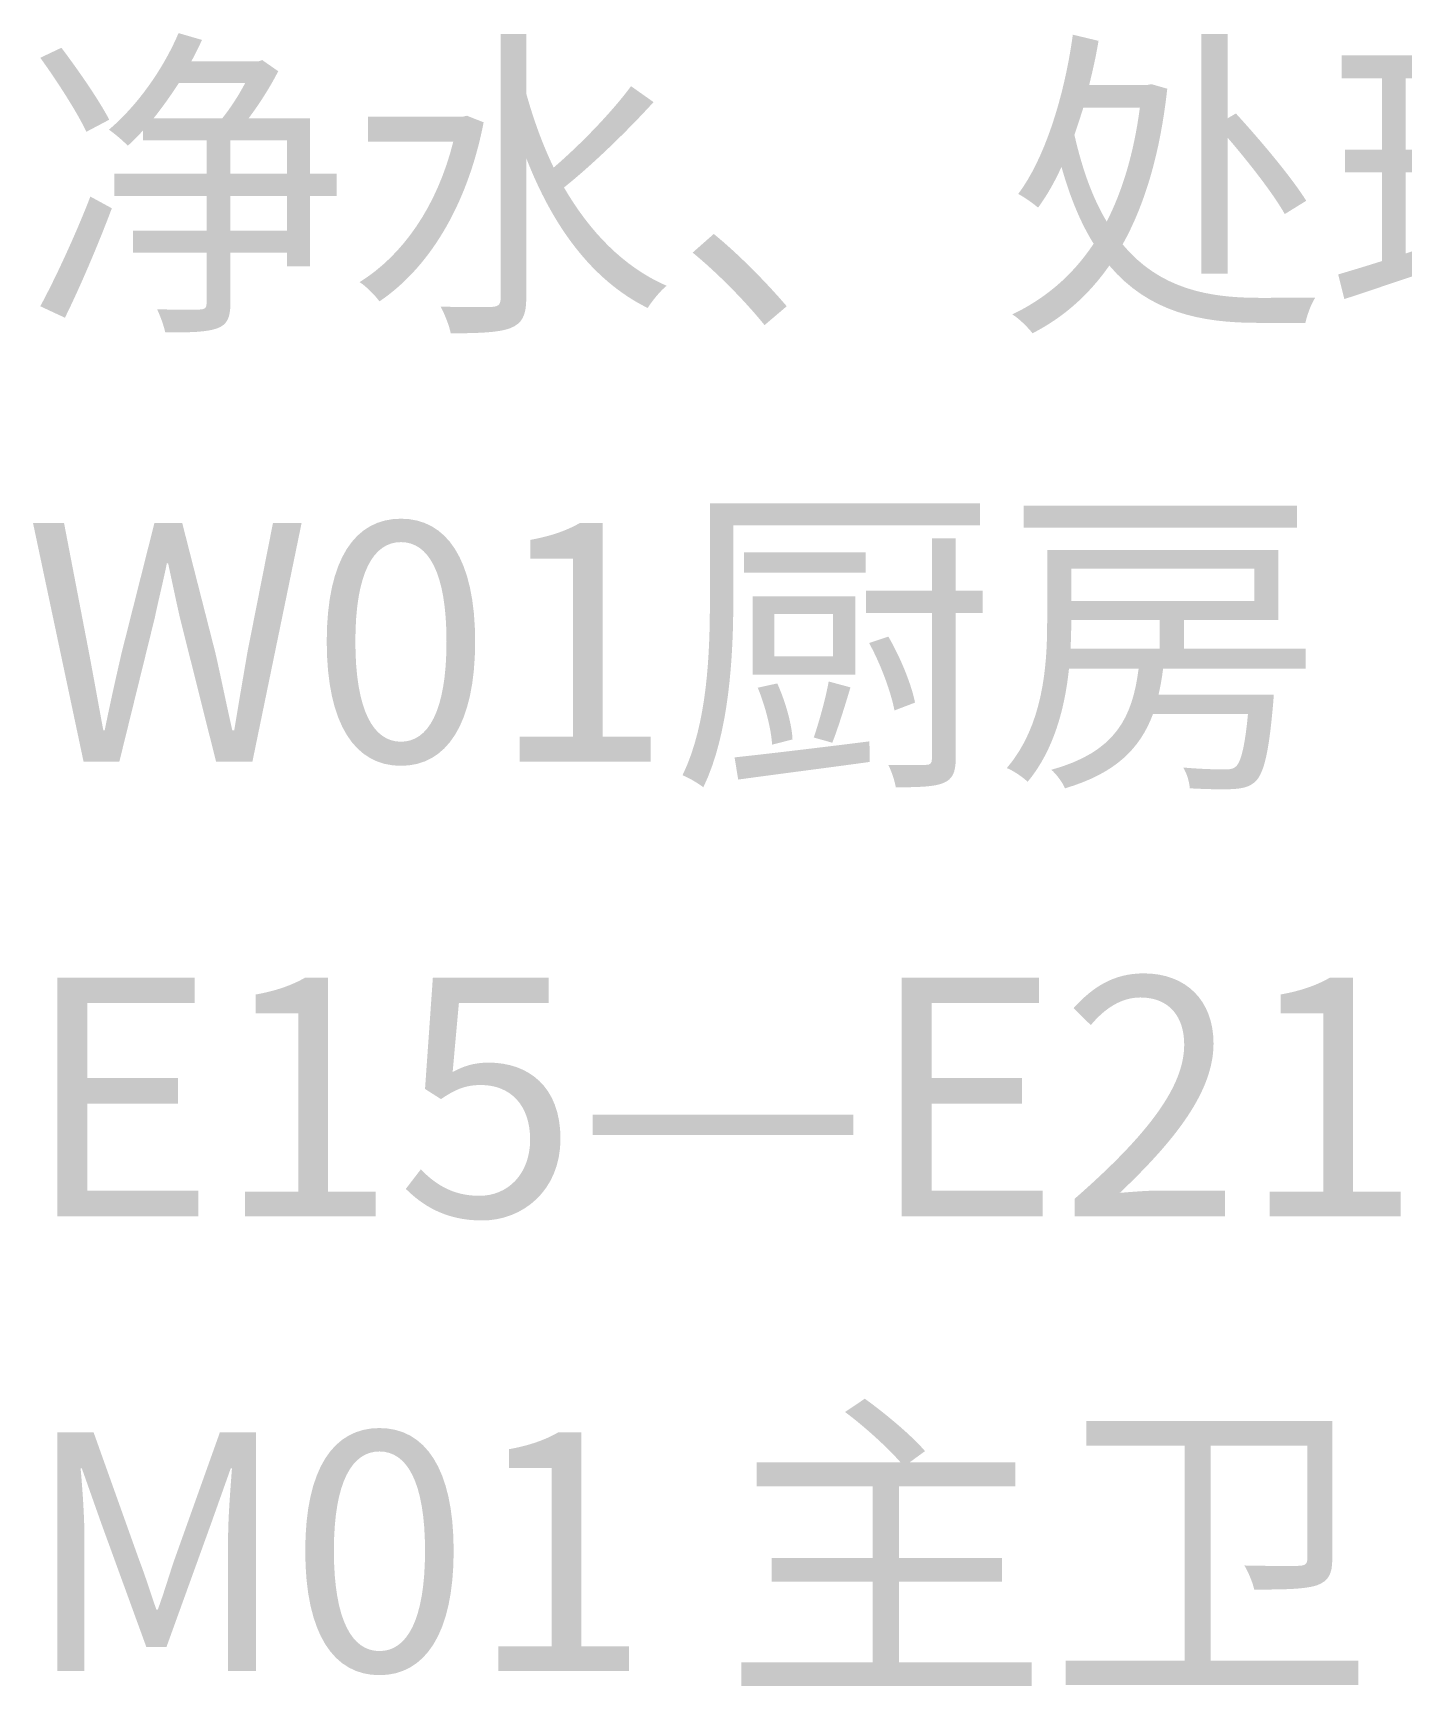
# Model space of a CAD drawing. Header units: millimetres. Extents: x -4600 to 229000, y -4300 to 19460.
# Drawn here: x 98207 to 99414, y 7782 to 9236 of the extents above; entities that cross this region are included whole.
import ezdxf

# ---------------------------------------------------------------- set-up
doc = ezdxf.new("R2010")
doc.units = ezdxf.units.MM
doc.header["$LTSCALE"] = 100
doc.layers.add('A-NOTE', color=7, linetype='Continuous', lineweight=18)

# ---------------------------------------------------------------- blocks, each defined once
blk = doc.blocks.new('A03_SHEET')
at = {"layer": 'A-NOTE'}
h = blk.add_hatch(color=256, dxfattribs=at)
edge = h.paths.add_edge_path()
edge.add_spline(control_points=[(18335.5, 9235.9), (18321.8, 9203.6), (18298.6, 9171.5), (18274.2, 9150.9)], knot_values=[0, 0, 0, 0, 1, 1, 1, 1], degree=3, periodic=0)
edge.add_spline(control_points=[(18274.2, 9150.9), (18279.1, 9147.7), (18287.4, 9140.5), (18290.8, 9136.8)], knot_values=[0, 0, 0, 0, 1, 1, 1, 1], degree=3, periodic=0)
edge.add_spline(control_points=[(18290.8, 9136.8), (18295.4, 9140.8), (18299.7, 9145.4), (18304.3, 9150.3)], knot_values=[0, 0, 0, 0, 1, 1, 1, 1], degree=3, periodic=0)
edge.add_line((18304.3, 9150.3), (18304.3, 9141.7))
edge.add_line((18304.3, 9141.7), (18360.2, 9141.7))
edge.add_line((18360.2, 9141.7), (18360.2, 9112.2))
edge.add_line((18360.2, 9112.2), (18279.1, 9112.2))
edge.add_line((18279.1, 9112.2), (18279.1, 9092.7))
edge.add_line((18279.1, 9092.7), (18360.2, 9092.7))
edge.add_line((18360.2, 9092.7), (18360.2, 9062))
edge.add_line((18360.2, 9062), (18295.4, 9062))
edge.add_line((18295.4, 9062), (18295.4, 9042.6))
edge.add_line((18295.4, 9042.6), (18360.2, 9042.6))
edge.add_line((18360.2, 9042.6), (18360.2, 8998.2))
edge.add_spline(control_points=[(18360.2, 8998.2), (18360.2, 8993.9), (18358.7, 8993), (18354.1, 8992.7), (18349.3, 8992.4), (18333.5, 8992.4), (18316.6, 8993)], knot_values=[0, 0, 0, 0, 1, 1, 1, 2, 2, 2, 2], degree=3, periodic=0)
edge.add_spline(control_points=[(18316.6, 8993), (18319.5, 8987), (18322.6, 8978.1), (18323.8, 8972.7)], knot_values=[0, 0, 0, 0, 1, 1, 1, 1], degree=3, periodic=0)
edge.add_spline(control_points=[(18323.8, 8972.7), (18346.1, 8972.4), (18360.4, 8972.9), (18369.3, 8976.1), (18378.2, 8979.2), (18381.1, 8985.5), (18381.1, 8997.9)], knot_values=[0, 0, 0, 0, 1, 1, 1, 2, 2, 2, 2], degree=3, periodic=0)
edge.add_line((18381.1, 8997.9), (18381.1, 9042.6))
edge.add_line((18381.1, 9042.6), (18430.9, 9042.6))
edge.add_line((18430.9, 9042.6), (18430.9, 9030.8))
edge.add_line((18430.9, 9030.8), (18451.3, 9030.8))
edge.add_line((18451.3, 9030.8), (18451.3, 9092.7))
edge.add_line((18451.3, 9092.7), (18474.5, 9092.7))
edge.add_line((18474.5, 9092.7), (18474.5, 9112.2))
edge.add_line((18474.5, 9112.2), (18451.3, 9112.2))
edge.add_line((18451.3, 9112.2), (18451.3, 9160.9))
edge.add_line((18451.3, 9160.9), (18397.1, 9160.9))
edge.add_spline(control_points=[(18397.1, 9160.9), (18406.8, 9173.8), (18416.6, 9189.2), (18423.2, 9202.4)], knot_values=[0, 0, 0, 0, 1, 1, 1, 1], degree=3, periodic=0)
edge.add_line((18423.2, 9202.4), (18409.1, 9212.2))
edge.add_line((18409.1, 9212.2), (18405.7, 9211))
edge.add_line((18405.7, 9211), (18346.7, 9211))
edge.add_spline(control_points=[(18346.7, 9211), (18350.1, 9217.3), (18353.3, 9223.6), (18356.1, 9229.9)], knot_values=[0, 0, 0, 0, 1, 1, 1, 1], degree=3, periodic=0)
edge.add_line((18356.1, 9229.9), (18335.5, 9235.9))
edge = h.paths.add_edge_path(flags=0)
edge.add_line((18335.8, 9192.1), (18394.2, 9192.1))
edge.add_spline(control_points=[(18394.2, 9192.1), (18388.5, 9181.2), (18381.1, 9169.8), (18373.9, 9160.9)], knot_values=[0, 0, 0, 0, 1, 1, 1, 1], degree=3, periodic=0)
edge.add_line((18373.9, 9160.9), (18313.5, 9160.9))
edge.add_spline(control_points=[(18313.5, 9160.9), (18321.2, 9170.6), (18328.6, 9180.9), (18335.8, 9192.1)], knot_values=[0, 0, 0, 0, 1, 1, 1, 1], degree=3, periodic=0)
h.paths.add_polyline_path([(18430.9, 9062), (18381.1, 9062), (18381.1, 9092.7), (18430.9, 9092.7), (18430.9, 9062)], flags=0)
h.paths.add_polyline_path([(18430.9, 9112.2), (18381.1, 9112.2), (18381.1, 9141.7), (18430.9, 9141.7), (18430.9, 9112.2)], flags=0)
h = blk.add_hatch(color=256, dxfattribs=at)
edge = h.paths.add_edge_path()
edge.add_spline(control_points=[(18733.7, 9189.2), (18716.8, 9166.3), (18689, 9137.7), (18665.6, 9117.6)], knot_values=[0, 0, 0, 0, 1, 1, 1, 1], degree=3, periodic=0)
edge.add_spline(control_points=[(18665.6, 9117.6), (18655.8, 9138), (18647.8, 9160), (18641.5, 9182.7)], knot_values=[0, 0, 0, 0, 1, 1, 1, 1], degree=3, periodic=0)
edge.add_line((18641.5, 9182.7), (18641.5, 9235.1))
edge.add_line((18641.5, 9235.1), (18618.9, 9235.1))
edge.add_line((18618.9, 9235.1), (18618.9, 9002.4))
edge.add_spline(control_points=[(18618.9, 9002.4), (18618.9, 8997), (18616.8, 8995.3), (18611.1, 8995), (18605.4, 8994.7), (18587.1, 8994.7), (18566.1, 8995.3)], knot_values=[0, 0, 0, 0, 1, 1, 1, 2, 2, 2, 2], degree=3, periodic=0)
edge.add_spline(control_points=[(18566.1, 8995.3), (18569.6, 8989), (18573.9, 8978.1), (18575, 8971.8)], knot_values=[0, 0, 0, 0, 1, 1, 1, 1], degree=3, periodic=0)
edge.add_spline(control_points=[(18575, 8971.8), (18601.7, 8971.8), (18618, 8972.7), (18627.7, 8976.4)], knot_values=[0, 0, 0, 0, 1, 1, 1, 1], degree=3, periodic=0)
edge.add_spline(control_points=[(18627.7, 8976.4), (18637.5, 8980.4), (18641.5, 8987.3), (18641.5, 9002.4)], knot_values=[0, 0, 0, 0, 1, 1, 1, 1], degree=3, periodic=0)
edge.add_line((18641.5, 9002.4), (18641.5, 9125.9))
edge.add_spline(control_points=[(18641.5, 9125.9), (18664.4, 9066.9), (18698.8, 9018.5), (18748.3, 8994.1)], knot_values=[0, 0, 0, 0, 1, 1, 1, 1], degree=3, periodic=0)
edge.add_spline(control_points=[(18748.3, 8994.1), (18752.4, 9000.4), (18759.5, 9009.3), (18765, 9013.6)], knot_values=[0, 0, 0, 0, 1, 1, 1, 1], degree=3, periodic=0)
edge.add_spline(control_points=[(18765, 9013.6), (18726.9, 9030.2), (18697.1, 9061.5), (18674.7, 9100.1)], knot_values=[0, 0, 0, 0, 1, 1, 1, 1], degree=3, periodic=0)
edge.add_spline(control_points=[(18674.7, 9100.1), (18699.6, 9119.9), (18730.6, 9150), (18753.5, 9175.2)], knot_values=[0, 0, 0, 0, 1, 1, 1, 1], degree=3, periodic=0)
edge.add_line((18753.5, 9175.2), (18733.7, 9189.2))
h = blk.add_hatch(color=256, dxfattribs=at)
edge = h.paths.add_edge_path()
edge.add_spline(control_points=[(19122.5, 9234.5), (19114.8, 9178.4), (19097, 9124.2), (19074.4, 9094.4)], knot_values=[0, 0, 0, 0, 1, 1, 1, 1], degree=3, periodic=0)
edge.add_spline(control_points=[(19074.4, 9094.4), (19080.1, 9091.5), (19087.8, 9085.8), (19091.9, 9082.4)], knot_values=[0, 0, 0, 0, 1, 1, 1, 1], degree=3, periodic=0)
edge.add_spline(control_points=[(19091.9, 9082.4), (19099.3, 9092.4), (19106.2, 9104.4), (19112.5, 9118.2)], knot_values=[0, 0, 0, 0, 1, 1, 1, 1], degree=3, periodic=0)
edge.add_spline(control_points=[(19112.5, 9118.2), (19120.2, 9090.7), (19129.7, 9068.3), (19140.8, 9050.6)], knot_values=[0, 0, 0, 0, 1, 1, 1, 1], degree=3, periodic=0)
edge.add_spline(control_points=[(19140.8, 9050.6), (19121.9, 9022.2), (19097.9, 9002.2), (19069.2, 8988.4)], knot_values=[0, 0, 0, 0, 1, 1, 1, 1], degree=3, periodic=0)
edge.add_spline(control_points=[(19069.2, 8988.4), (19074.7, 8985.3), (19083.3, 8976.7), (19087, 8971.8)], knot_values=[0, 0, 0, 0, 1, 1, 1, 1], degree=3, periodic=0)
edge.add_spline(control_points=[(19087, 8971.8), (19113.3, 8985.3), (19136, 9004.7), (19154.6, 9031.4)], knot_values=[0, 0, 0, 0, 1, 1, 1, 1], degree=3, periodic=0)
edge.add_spline(control_points=[(19154.6, 9031.4), (19189.5, 8990.1), (19235.7, 8981), (19285, 8981)], knot_values=[0, 0, 0, 0, 1, 1, 1, 1], degree=3, periodic=0)
edge.add_line((19285, 8981), (19327.1, 8981))
edge.add_spline(control_points=[(19327.1, 8981), (19328.5, 8987.3), (19332.2, 8997.9), (19335.9, 9003.3)], knot_values=[0, 0, 0, 0, 1, 1, 1, 1], degree=3, periodic=0)
edge.add_spline(control_points=[(19335.9, 9003.3), (19324.8, 9003), (19295, 9003), (19286.1, 9003), (19242, 9003), (19198.7, 9011), (19166.3, 9050)], knot_values=[0, 0, 0, 0, 1, 1, 1, 2, 2, 2, 2], degree=3, periodic=0)
edge.add_spline(control_points=[(19166.3, 9050), (19185.8, 9085), (19199.3, 9129.7), (19205.6, 9187)], knot_values=[0, 0, 0, 0, 1, 1, 1, 1], degree=3, periodic=0)
edge.add_line((19205.6, 9187), (19191.6, 9191))
edge.add_line((19191.6, 9191), (19187.3, 9190.1))
edge.add_line((19187.3, 9190.1), (19136.8, 9190.1))
edge.add_spline(control_points=[(19136.8, 9190.1), (19140, 9202.7), (19142.9, 9215.9), (19145.1, 9229.1)], knot_values=[0, 0, 0, 0, 1, 1, 1, 1], degree=3, periodic=0)
edge.add_line((19145.1, 9229.1), (19122.5, 9234.5))
edge = h.paths.add_edge_path(flags=0)
edge.add_line((19235.7, 9235.1), (19235.7, 9024.2))
edge.add_line((19235.7, 9024.2), (19258.6, 9024.2))
edge.add_line((19258.6, 9024.2), (19258.6, 9144))
edge.add_spline(control_points=[(19258.6, 9144), (19278.1, 9121.3), (19299, 9094.4), (19309, 9076.7)], knot_values=[0, 0, 0, 0, 1, 1, 1, 1], degree=3, periodic=0)
edge.add_line((19309, 9076.7), (19327.9, 9088.4))
edge.add_spline(control_points=[(19327.9, 9088.4), (19315, 9109), (19287.8, 9141.4), (19266, 9165.2)], knot_values=[0, 0, 0, 0, 1, 1, 1, 1], degree=3, periodic=0)
edge.add_line((19266, 9165.2), (19258.6, 9160.9))
edge.add_line((19258.6, 9160.9), (19258.6, 9235.1))
edge.add_line((19258.6, 9235.1), (19235.7, 9235.1))
edge = h.paths.add_edge_path(flags=0)
edge.add_spline(control_points=[(19181.5, 9170.3), (19176.1, 9129.9), (19166.1, 9097), (19152.3, 9070.1)], knot_values=[0, 0, 0, 0, 1, 1, 1, 1], degree=3, periodic=0)
edge.add_spline(control_points=[(19152.3, 9070.1), (19140.6, 9089.5), (19131.1, 9114.5), (19123.9, 9146.3)], knot_values=[0, 0, 0, 0, 1, 1, 1, 1], degree=3, periodic=0)
edge.add_spline(control_points=[(19123.9, 9146.3), (19126.5, 9154), (19129.1, 9162), (19131.7, 9170.3)], knot_values=[0, 0, 0, 0, 1, 1, 1, 1], degree=3, periodic=0)
edge.add_line((19131.7, 9170.3), (19181.5, 9170.3))
h = blk.add_hatch(color=256, dxfattribs=at)
edge = h.paths.add_edge_path()
edge.add_spline(control_points=[(18213.8, 9214.2), (18228.6, 9193.8), (18246.4, 9166), (18254.4, 9149.1)], knot_values=[0, 0, 0, 0, 1, 1, 1, 1], degree=3, periodic=0)
edge.add_line((18254.4, 9149.1), (18274.5, 9159.7))
edge.add_spline(control_points=[(18274.5, 9159.7), (18265.9, 9176.4), (18247.3, 9203.3), (18232.4, 9223)], knot_values=[0, 0, 0, 0, 1, 1, 1, 1], degree=3, periodic=0)
edge.add_line((18232.4, 9223), (18213.8, 9214.2))
h = blk.add_hatch(color=256, dxfattribs=at)
edge = h.paths.add_edge_path()
edge.add_line((19356, 9023.6), (19361.4, 9001.9))
edge.add_spline(control_points=[(19361.4, 9001.9), (19386.7, 9010.2), (19419.6, 9021.4), (19450.5, 9031.7)], knot_values=[0, 0, 0, 0, 1, 1, 1, 1], degree=3, periodic=0)
edge.add_line((19450.5, 9031.7), (19446.8, 9052.6))
edge.add_line((19446.8, 9052.6), (19415.3, 9042))
edge.add_line((19415.3, 9042), (19415.3, 9113.3))
edge.add_line((19415.3, 9113.3), (19444.2, 9113.3))
edge.add_line((19444.2, 9113.3), (19444.2, 9133.4))
edge.add_line((19444.2, 9133.4), (19415.3, 9133.4))
edge.add_line((19415.3, 9133.4), (19415.3, 9196.1))
edge.add_line((19415.3, 9196.1), (19448.5, 9196.1))
edge.add_line((19448.5, 9196.1), (19448.5, 9216.2))
edge.add_line((19448.5, 9216.2), (19359.2, 9216.2))
edge.add_line((19359.2, 9216.2), (19359.2, 9196.1))
edge.add_line((19359.2, 9196.1), (19394.7, 9196.1))
edge.add_line((19394.7, 9196.1), (19394.7, 9133.4))
edge.add_line((19394.7, 9133.4), (19362, 9133.4))
edge.add_line((19362, 9133.4), (19362, 9113.3))
edge.add_line((19362, 9113.3), (19394.7, 9113.3))
edge.add_line((19394.7, 9113.3), (19394.7, 9035.4))
edge.add_spline(control_points=[(19394.7, 9035.4), (19380.1, 9030.8), (19366.9, 9026.8), (19356, 9023.6)], knot_values=[0, 0, 0, 0, 1, 1, 1, 1], degree=3, periodic=0)
h = blk.add_hatch(color=256, dxfattribs=at)
edge = h.paths.add_edge_path()
edge.add_line((18502.3, 9162.3), (18502.3, 9140.5))
edge.add_line((18502.3, 9140.5), (18577.3, 9140.5))
edge.add_spline(control_points=[(18577.3, 9140.5), (18563, 9083.2), (18532.6, 9040.3), (18494.8, 9016.8)], knot_values=[0, 0, 0, 0, 1, 1, 1, 1], degree=3, periodic=0)
edge.add_spline(control_points=[(18494.8, 9016.8), (18500.2, 9013.6), (18508.6, 9005), (18512.3, 8999.9)], knot_values=[0, 0, 0, 0, 1, 1, 1, 1], degree=3, periodic=0)
edge.add_spline(control_points=[(18512.3, 8999.9), (18554.4, 9028.2), (18589.3, 9082.1), (18604, 9157.4)], knot_values=[0, 0, 0, 0, 1, 1, 1, 1], degree=3, periodic=0)
edge.add_line((18604, 9157.4), (18589.3, 9163.2))
edge.add_line((18589.3, 9163.2), (18585.3, 9162.3))
edge.add_line((18585.3, 9162.3), (18502.3, 9162.3))
h = blk.add_hatch(color=256, dxfattribs=at)
edge = h.paths.add_edge_path()
edge.add_line((18213.8, 8995.6), (18235.5, 8985.5))
edge.add_spline(control_points=[(18235.5, 8985.5), (18249, 9012.8), (18264.7, 9049.7), (18276.8, 9081.8)], knot_values=[0, 0, 0, 0, 1, 1, 1, 1], degree=3, periodic=0)
edge.add_line((18276.8, 9081.8), (18257.9, 9092.1))
edge.add_spline(control_points=[(18257.9, 9092.1), (18244.7, 9058), (18226.6, 9019.1), (18213.8, 8995.6)], knot_values=[0, 0, 0, 0, 1, 1, 1, 1], degree=3, periodic=0)
h = blk.add_hatch(color=256, dxfattribs=at)
edge = h.paths.add_edge_path()
edge.add_line((18851.2, 8979), (18870.7, 8995.6))
edge.add_spline(control_points=[(18870.7, 8995.6), (18852.9, 9016.5), (18827.1, 9042.6), (18806.5, 9059.2)], knot_values=[0, 0, 0, 0, 1, 1, 1, 1], degree=3, periodic=0)
edge.add_line((18806.5, 9059.2), (18787.9, 9042.8))
edge.add_spline(control_points=[(18787.9, 9042.8), (18808.2, 9026.2), (18832.9, 9001.6), (18851.2, 8979)], knot_values=[0, 0, 0, 0, 1, 1, 1, 1], degree=3, periodic=0)
h = blk.add_hatch(color=256, dxfattribs=at)
edge = h.paths.add_edge_path()
edge.add_line((18803.1, 8822.2), (18803.1, 8737.1))
edge.add_spline(control_points=[(18803.1, 8737.1), (18803.1, 8691.8), (18801.1, 8628.2), (18779, 8583)], knot_values=[0, 0, 0, 0, 1, 1, 1, 1], degree=3, periodic=0)
edge.add_spline(control_points=[(18779, 8583), (18784.2, 8581), (18793.6, 8575.5), (18797.3, 8572.4)], knot_values=[0, 0, 0, 0, 1, 1, 1, 1], degree=3, periodic=0)
edge.add_spline(control_points=[(18797.3, 8572.4), (18820.3, 8619.6), (18823.7, 8689.5), (18823.7, 8737.1)], knot_values=[0, 0, 0, 0, 1, 1, 1, 1], degree=3, periodic=0)
edge.add_line((18823.7, 8737.1), (18823.7, 8803))
edge.add_line((18823.7, 8803), (19040.9, 8803))
edge.add_line((19040.9, 8803), (19040.9, 8822.2))
edge.add_line((19040.9, 8822.2), (18803.1, 8822.2))
edge = h.paths.add_edge_path(flags=0)
edge.add_line((18998.5, 8791.5), (18998.5, 8745.4))
edge.add_line((18998.5, 8745.4), (18940.6, 8745.4))
edge.add_line((18940.6, 8745.4), (18940.6, 8725.6))
edge.add_line((18940.6, 8725.6), (18998.5, 8725.6))
edge.add_line((18998.5, 8725.6), (18998.5, 8597.6))
edge.add_spline(control_points=[(18998.5, 8597.6), (18998.5, 8593.6), (18997.3, 8592.1), (18993, 8592.1)], knot_values=[0, 0, 0, 0, 1, 1, 1, 1], degree=3, periodic=0)
edge.add_spline(control_points=[(18993, 8592.1), (18988.7, 8591.8), (18975, 8591.8), (18960.1, 8592.1)], knot_values=[0, 0, 0, 0, 1, 1, 1, 1], degree=3, periodic=0)
edge.add_spline(control_points=[(18960.1, 8592.1), (18962.9, 8586.7), (18965.8, 8577.8), (18966.7, 8572.4)], knot_values=[0, 0, 0, 0, 1, 1, 1, 1], degree=3, periodic=0)
edge.add_spline(control_points=[(18966.7, 8572.4), (18987.3, 8572.4), (19000.5, 8572.9), (19008.5, 8576.1)], knot_values=[0, 0, 0, 0, 1, 1, 1, 1], degree=3, periodic=0)
edge.add_spline(control_points=[(19008.5, 8576.1), (19016.5, 8579.5), (19019.4, 8585.3), (19019.4, 8597.6)], knot_values=[0, 0, 0, 0, 1, 1, 1, 1], degree=3, periodic=0)
edge.add_line((19019.4, 8597.6), (19019.4, 8725.6))
edge.add_line((19019.4, 8725.6), (19043.2, 8725.6))
edge.add_line((19043.2, 8725.6), (19043.2, 8745.4))
edge.add_line((19043.2, 8745.4), (19019.4, 8745.4))
edge.add_line((19019.4, 8745.4), (19019.4, 8791.5))
edge.add_line((19019.4, 8791.5), (18998.5, 8791.5))
edge = h.paths.add_edge_path(flags=0)
edge.add_spline(control_points=[(18943.2, 8699.3), (18953.5, 8680.7), (18962.6, 8655.7), (18965.5, 8640)], knot_values=[0, 0, 0, 0, 1, 1, 1, 1], degree=3, periodic=0)
edge.add_line((18965.5, 8640), (18983.6, 8646.9))
edge.add_spline(control_points=[(18983.6, 8646.9), (18980.7, 8662.3), (18970.7, 8687), (18960.1, 8705)], knot_values=[0, 0, 0, 0, 1, 1, 1, 1], degree=3, periodic=0)
edge.add_line((18960.1, 8705), (18943.2, 8699.3))
h.paths.add_polyline_path([(18840.6, 8740.5), (18840.6, 8671.5), (18931.1, 8671.5), (18931.1, 8740.5), (18840.6, 8740.5)], flags=0)
h.paths.add_polyline_path([(18859.8, 8724.8), (18911.4, 8724.8), (18911.4, 8687.5), (18859.8, 8687.5), (18859.8, 8724.8)], flags=0)
edge = h.paths.add_edge_path(flags=0)
edge.add_line((18824.8, 8598.7), (18828, 8579.2))
edge.add_spline(control_points=[(18828, 8579.2), (18858.9, 8583.5), (18902.2, 8589), (18943.7, 8594.7)], knot_values=[0, 0, 0, 0, 1, 1, 1, 1], degree=3, periodic=0)
edge.add_line((18943.7, 8594.7), (18943.5, 8612.8))
edge.add_spline(control_points=[(18943.5, 8612.8), (18899.6, 8607.3), (18854.4, 8601.9), (18824.8, 8598.7)], knot_values=[0, 0, 0, 0, 1, 1, 1, 1], degree=3, periodic=0)
h.paths.add_polyline_path([(18833.2, 8779.2), (18833.2, 8761.2), (18940.3, 8761.2), (18940.3, 8779.2), (18833.2, 8779.2)], flags=0)
edge = h.paths.add_edge_path(flags=0)
edge.add_spline(control_points=[(18907.6, 8665.5), (18905.1, 8650.9), (18899, 8629.4), (18894.5, 8616.2)], knot_values=[0, 0, 0, 0, 1, 1, 1, 1], degree=3, periodic=0)
edge.add_line((18894.5, 8616.2), (18910.8, 8611.6))
edge.add_spline(control_points=[(18910.8, 8611.6), (18915.7, 8623.9), (18921.7, 8643.4), (18926.8, 8660.3)], knot_values=[0, 0, 0, 0, 1, 1, 1, 1], degree=3, periodic=0)
edge.add_line((18926.8, 8660.3), (18907.6, 8665.5))
edge = h.paths.add_edge_path(flags=0)
edge.add_spline(control_points=[(18845.2, 8660), (18851.8, 8644), (18857.2, 8623.1), (18857.8, 8609.9)], knot_values=[0, 0, 0, 0, 1, 1, 1, 1], degree=3, periodic=0)
edge.add_line((18857.8, 8609.9), (18875.8, 8614.5))
edge.add_spline(control_points=[(18875.8, 8614.5), (18875.3, 8627.7), (18869.5, 8648), (18862.4, 8663.8)], knot_values=[0, 0, 0, 0, 1, 1, 1, 1], degree=3, periodic=0)
edge.add_line((18862.4, 8663.8), (18845.2, 8660))
for points in [[(19079.2, 8820.2), (19079.2, 8800.7), (19319.9, 8800.7), (19319.9, 8820.2), (19079.2, 8820.2)], [(18228.9, 8195), (18353, 8195), (18353, 8217.6), (18255.3, 8217.6), (18255.3, 8294.1), (18334.9, 8294.1), (18334.9, 8316.8), (18255.3, 8316.8), (18255.3, 8382.7), (18349.8, 8382.7), (18349.8, 8405), (18228.9, 8405), (18228.9, 8195)], [(18971.8, 8195), (19095.9, 8195), (19095.9, 8217.6), (18998.2, 8217.6), (18998.2, 8294.1), (19077.8, 8294.1), (19077.8, 8316.8), (18998.2, 8316.8), (18998.2, 8382.7), (19092.7, 8382.7), (19092.7, 8405), (18971.8, 8405), (18971.8, 8195)], [(18699.9, 8266.6), (18929.4, 8266.6), (18929.4, 8284.4), (18699.9, 8284.4), (18699.9, 8266.6)]]:
    blk.add_hatch(color=256, dxfattribs=at).paths.add_polyline_path(points)
h = blk.add_hatch(color=256, dxfattribs=at)
edge = h.paths.add_edge_path()
edge.add_line((18251.9, 8595), (18283.4, 8595))
edge.add_line((18283.4, 8595), (18314.6, 8721.6))
edge.add_spline(control_points=[(18314.6, 8721.6), (18318, 8738.2), (18322, 8753.4), (18325.2, 8769.5)], knot_values=[0, 0, 0, 0, 1, 1, 1, 1], degree=3, periodic=0)
edge.add_line((18325.2, 8769.5), (18326.3, 8769.5))
edge.add_spline(control_points=[(18326.3, 8769.5), (18329.8, 8753.4), (18332.9, 8738.2), (18336.7, 8721.6)], knot_values=[0, 0, 0, 0, 1, 1, 1, 1], degree=3, periodic=0)
edge.add_line((18336.7, 8721.6), (18368.5, 8595))
edge.add_line((18368.5, 8595), (18400.5, 8595))
edge.add_line((18400.5, 8595), (18443.8, 8805))
edge.add_line((18443.8, 8805), (18418.6, 8805))
edge.add_line((18418.6, 8805), (18396, 8690.7))
edge.add_spline(control_points=[(18396, 8690.7), (18392.2, 8668.1), (18388.2, 8645.4), (18384.5, 8622.5)], knot_values=[0, 0, 0, 0, 1, 1, 1, 1], degree=3, periodic=0)
edge.add_line((18384.5, 8622.5), (18382.8, 8622.5))
edge.add_spline(control_points=[(18382.8, 8622.5), (18377.6, 8645.4), (18373, 8668.3), (18367.9, 8690.7)], knot_values=[0, 0, 0, 0, 1, 1, 1, 1], degree=3, periodic=0)
edge.add_line((18367.9, 8690.7), (18338.7, 8805))
edge.add_line((18338.7, 8805), (18314.3, 8805))
edge.add_line((18314.3, 8805), (18285.4, 8690.7))
edge.add_spline(control_points=[(18285.4, 8690.7), (18280.2, 8668.1), (18275.1, 8645.4), (18270.5, 8622.5)], knot_values=[0, 0, 0, 0, 1, 1, 1, 1], degree=3, periodic=0)
edge.add_line((18270.5, 8622.5), (18269.3, 8622.5))
edge.add_spline(control_points=[(18269.3, 8622.5), (18265, 8645.4), (18261, 8668.1), (18256.7, 8690.7)], knot_values=[0, 0, 0, 0, 1, 1, 1, 1], degree=3, periodic=0)
edge.add_line((18256.7, 8690.7), (18234.7, 8805))
edge.add_line((18234.7, 8805), (18207.4, 8805))
edge.add_line((18207.4, 8805), (18251.9, 8595))
h = blk.add_hatch(color=256, dxfattribs=at)
edge = h.paths.add_edge_path()
edge.add_spline(control_points=[(18531.2, 8591.3), (18571, 8591.3), (18596.5, 8627.4), (18596.5, 8700.7), (18596.5, 8773.5), (18571, 8808.7), (18531.2, 8808.7), (18491.1, 8808.7), (18465.9, 8773.5), (18465.9, 8700.7), (18465.9, 8627.4), (18491.1, 8591.3), (18531.2, 8591.3)], knot_values=[0, 0, 0, 0, 1, 1, 1, 2, 2, 2, 3, 3, 3, 4, 4, 4, 4], degree=3, periodic=0)
edge = h.paths.add_edge_path(flags=0)
edge.add_spline(control_points=[(18531.2, 8612.5), (18507.4, 8612.5), (18491.1, 8639.1), (18491.1, 8700.7), (18491.1, 8762), (18507.4, 8788.1), (18531.2, 8788.1), (18555, 8788.1), (18571.3, 8762), (18571.3, 8700.7), (18571.3, 8639.1), (18555, 8612.5), (18531.2, 8612.5)], knot_values=[0, 0, 0, 0, 1, 1, 1, 2, 2, 2, 3, 3, 3, 4, 4, 4, 4], degree=3, periodic=0)
h = blk.add_hatch(color=256, dxfattribs=at)
edge = h.paths.add_edge_path()
edge.add_line((18635.8, 8595), (18750.9, 8595))
edge.add_line((18750.9, 8595), (18750.9, 8616.8))
edge.add_line((18750.9, 8616.8), (18708.8, 8616.8))
edge.add_line((18708.8, 8616.8), (18708.8, 8805))
edge.add_line((18708.8, 8805), (18688.8, 8805))
edge.add_spline(control_points=[(18688.8, 8805), (18677.3, 8798.4), (18663.8, 8793.5), (18645.2, 8790.1)], knot_values=[0, 0, 0, 0, 1, 1, 1, 1], degree=3, periodic=0)
edge.add_line((18645.2, 8790.1), (18645.2, 8773.5))
edge.add_line((18645.2, 8773.5), (18682.7, 8773.5))
edge.add_line((18682.7, 8773.5), (18682.7, 8616.8))
edge.add_line((18682.7, 8616.8), (18635.8, 8616.8))
edge.add_line((18635.8, 8616.8), (18635.8, 8595))
h = blk.add_hatch(color=256, dxfattribs=at)
edge = h.paths.add_edge_path()
edge.add_line((19099.9, 8781.2), (19099.9, 8717.3))
edge.add_spline(control_points=[(19099.9, 8717.3), (19099.9, 8678.7), (19096.2, 8626.5), (19064.4, 8589.3)], knot_values=[0, 0, 0, 0, 1, 1, 1, 1], degree=3, periodic=0)
edge.add_spline(control_points=[(19064.4, 8589.3), (19069.8, 8587.3), (19079, 8581), (19082.7, 8577.2)], knot_values=[0, 0, 0, 0, 1, 1, 1, 1], degree=3, periodic=0)
edge.add_spline(control_points=[(19082.7, 8577.2), (19105.9, 8605), (19115.6, 8642.6), (19119.1, 8676.9)], knot_values=[0, 0, 0, 0, 1, 1, 1, 1], degree=3, periodic=0)
edge.add_line((19119.1, 8676.9), (19180.4, 8676.9))
edge.add_spline(control_points=[(19180.4, 8676.9), (19174.9, 8634.2), (19160.6, 8603.6), (19103.6, 8587.8)], knot_values=[0, 0, 0, 0, 1, 1, 1, 1], degree=3, periodic=0)
edge.add_spline(control_points=[(19103.6, 8587.8), (19107.9, 8584.1), (19113.6, 8576.4), (19115.6, 8571.5)], knot_values=[0, 0, 0, 0, 1, 1, 1, 1], degree=3, periodic=0)
edge.add_spline(control_points=[(19115.6, 8571.5), (19160.3, 8584.7), (19181.8, 8606.7), (19193, 8636.8)], knot_values=[0, 0, 0, 0, 1, 1, 1, 1], degree=3, periodic=0)
edge.add_line((19193, 8636.8), (19276.6, 8636.8))
edge.add_spline(control_points=[(19276.6, 8636.8), (19273.8, 8607.3), (19270.3, 8594.7), (19266, 8590.7)], knot_values=[0, 0, 0, 0, 1, 1, 1, 1], degree=3, periodic=0)
edge.add_spline(control_points=[(19266, 8590.7), (19263.5, 8588.4), (19260.6, 8588.1), (19255.4, 8588.1), (19250, 8588.1), (19235.1, 8588.4), (19219.6, 8589.8)], knot_values=[0, 0, 0, 0, 1, 1, 1, 2, 2, 2, 2], degree=3, periodic=0)
edge.add_spline(control_points=[(19219.6, 8589.8), (19222.8, 8584.7), (19225.1, 8577), (19225.4, 8571.5)], knot_values=[0, 0, 0, 0, 1, 1, 1, 1], degree=3, periodic=0)
edge.add_spline(control_points=[(19225.4, 8571.5), (19241.4, 8570.6), (19256.9, 8570.4), (19264.3, 8570.9), (19272.6, 8571.5), (19278.4, 8572.9), (19283.5, 8577.8)], knot_values=[0, 0, 0, 0, 1, 1, 1, 2, 2, 2, 2], degree=3, periodic=0)
edge.add_spline(control_points=[(19283.5, 8577.8), (19290.7, 8585.3), (19295, 8603), (19298.7, 8645.4)], knot_values=[0, 0, 0, 0, 1, 1, 1, 1], degree=3, periodic=0)
edge.add_spline(control_points=[(19298.7, 8645.4), (19299, 8648), (19299.3, 8654), (19299.3, 8654)], knot_values=[0, 0, 0, 0, 1, 1, 1, 1], degree=3, periodic=0)
edge.add_line((19299.3, 8654), (19197.9, 8654))
edge.add_spline(control_points=[(19197.9, 8654), (19199.6, 8661.2), (19201, 8668.9), (19201.9, 8676.9)], knot_values=[0, 0, 0, 0, 1, 1, 1, 1], degree=3, periodic=0)
edge.add_line((19201.9, 8676.9), (19327.4, 8676.9))
edge.add_line((19327.4, 8676.9), (19327.4, 8694.4))
edge.add_line((19327.4, 8694.4), (19220.2, 8694.4))
edge.add_line((19220.2, 8694.4), (19220.2, 8719.6))
edge.add_line((19220.2, 8719.6), (19303.3, 8719.6))
edge.add_line((19303.3, 8719.6), (19303.3, 8781.2))
edge.add_line((19303.3, 8781.2), (19099.9, 8781.2))
h.paths.add_polyline_path([(19121.1, 8764.6), (19282.1, 8764.6), (19282.1, 8736.2), (19121.1, 8736.2), (19121.1, 8764.6)], flags=0)
edge = h.paths.add_edge_path(flags=0)
edge.add_line((19121.1, 8719.6), (19199, 8719.6))
edge.add_line((19199, 8719.6), (19199, 8694.4))
edge.add_line((19199, 8694.4), (19120.5, 8694.4))
edge.add_spline(control_points=[(19120.5, 8694.4), (19120.8, 8702.4), (19121.1, 8709.9), (19121.1, 8717)], knot_values=[0, 0, 0, 0, 1, 1, 1, 1], degree=3, periodic=0)
edge.add_line((19121.1, 8717), (19121.1, 8719.6))
h = blk.add_hatch(color=256, dxfattribs=at)
edge = h.paths.add_edge_path()
edge.add_line((18394, 8195), (18509.1, 8195))
edge.add_line((18509.1, 8195), (18509.1, 8216.8))
edge.add_line((18509.1, 8216.8), (18467, 8216.8))
edge.add_line((18467, 8216.8), (18467, 8405))
edge.add_line((18467, 8405), (18447, 8405))
edge.add_spline(control_points=[(18447, 8405), (18435.5, 8398.4), (18422, 8393.5), (18403.4, 8390.1)], knot_values=[0, 0, 0, 0, 1, 1, 1, 1], degree=3, periodic=0)
edge.add_line((18403.4, 8390.1), (18403.4, 8373.5))
edge.add_line((18403.4, 8373.5), (18440.9, 8373.5))
edge.add_line((18440.9, 8373.5), (18440.9, 8216.8))
edge.add_line((18440.9, 8216.8), (18394, 8216.8))
edge.add_line((18394, 8216.8), (18394, 8195))
h = blk.add_hatch(color=256, dxfattribs=at)
edge = h.paths.add_edge_path()
edge.add_spline(control_points=[(18602.8, 8191.3), (18638, 8191.3), (18671.6, 8217.3), (18671.6, 8263.2), (18671.6, 8309.6), (18642.9, 8330.2), (18608.3, 8330.2), (18595.6, 8330.2), (18586.2, 8327.1), (18576.7, 8321.9)], knot_values=[0, 0, 0, 0, 1, 1, 1, 2, 2, 2, 3, 3, 3, 3], degree=3, periodic=0)
edge.add_line((18576.7, 8321.9), (18582.2, 8382.7))
edge.add_line((18582.2, 8382.7), (18661.3, 8382.7))
edge.add_line((18661.3, 8382.7), (18661.3, 8405))
edge.add_line((18661.3, 8405), (18559.3, 8405))
edge.add_line((18559.3, 8405), (18552.4, 8307))
edge.add_line((18552.4, 8307), (18566.4, 8298.1))
edge.add_spline(control_points=[(18566.4, 8298.1), (18578.5, 8306.2), (18587.3, 8310.5), (18601.4, 8310.5), (18627.7, 8310.5), (18644.9, 8292.7), (18644.9, 8262.6), (18644.9, 8232), (18625.2, 8213), (18600.2, 8213), (18575.9, 8213), (18560.4, 8224.2), (18548.7, 8236.3)], knot_values=[0, 0, 0, 0, 1, 1, 1, 2, 2, 2, 3, 3, 3, 4, 4, 4, 4], degree=3, periodic=0)
edge.add_line((18548.7, 8236.3), (18535.5, 8219.1))
edge.add_spline(control_points=[(18535.5, 8219.1), (18549.8, 8205), (18569.9, 8191.3), (18602.8, 8191.3)], knot_values=[0, 0, 0, 0, 1, 1, 1, 1], degree=3, periodic=0)
h = blk.add_hatch(color=256, dxfattribs=at)
edge = h.paths.add_edge_path()
edge.add_line((19124.2, 8195), (19256.3, 8195))
edge.add_line((19256.3, 8195), (19256.3, 8217.6))
edge.add_line((19256.3, 8217.6), (19198.1, 8217.6))
edge.add_spline(control_points=[(19198.1, 8217.6), (19187.5, 8217.6), (19174.7, 8216.5), (19163.8, 8215.6)], knot_values=[0, 0, 0, 0, 1, 1, 1, 1], degree=3, periodic=0)
edge.add_spline(control_points=[(19163.8, 8215.6), (19213, 8262.3), (19246.3, 8305), (19246.3, 8347.1), (19246.3, 8384.4), (19222.5, 8408.7), (19185, 8408.7), (19158.3, 8408.7), (19140, 8396.7), (19123.1, 8378.1)], knot_values=[0, 0, 0, 0, 1, 1, 1, 2, 2, 2, 3, 3, 3, 3], degree=3, periodic=0)
edge.add_line((19123.1, 8378.1), (19138.3, 8363.2))
edge.add_spline(control_points=[(19138.3, 8363.2), (19150, 8377.2), (19164.6, 8387.5), (19181.8, 8387.5), (19207.9, 8387.5), (19220.5, 8370), (19220.5, 8346), (19220.5, 8309.9), (19190.1, 8268.1), (19124.2, 8210.5)], knot_values=[0, 0, 0, 0, 1, 1, 1, 2, 2, 2, 3, 3, 3, 3], degree=3, periodic=0)
edge.add_line((19124.2, 8210.5), (19124.2, 8195))
h = blk.add_hatch(color=256, dxfattribs=at)
edge = h.paths.add_edge_path()
edge.add_line((19295.8, 8195), (19411, 8195))
edge.add_line((19411, 8195), (19411, 8216.8))
edge.add_line((19411, 8216.8), (19368.9, 8216.8))
edge.add_line((19368.9, 8216.8), (19368.9, 8405))
edge.add_line((19368.9, 8405), (19348.8, 8405))
edge.add_spline(control_points=[(19348.8, 8405), (19337.4, 8398.4), (19323.9, 8393.5), (19305.3, 8390.1)], knot_values=[0, 0, 0, 0, 1, 1, 1, 1], degree=3, periodic=0)
edge.add_line((19305.3, 8390.1), (19305.3, 8373.5))
edge.add_line((19305.3, 8373.5), (19342.8, 8373.5))
edge.add_line((19342.8, 8373.5), (19342.8, 8216.8))
edge.add_line((19342.8, 8216.8), (19295.8, 8216.8))
edge.add_line((19295.8, 8216.8), (19295.8, 8195))
h = blk.add_hatch(color=256, dxfattribs=at)
edge = h.paths.add_edge_path()
edge.add_spline(control_points=[(18922, 8022.8), (18939.4, 8009.9), (18959.5, 7991.5), (18971, 7978.4)], knot_values=[0, 0, 0, 0, 1, 1, 1, 1], degree=3, periodic=0)
edge.add_line((18971, 7978.4), (18844.3, 7978.4))
edge.add_line((18844.3, 7978.4), (18844.3, 7957.4))
edge.add_line((18844.3, 7957.4), (18946.3, 7957.4))
edge.add_line((18946.3, 7957.4), (18946.3, 7894.4))
edge.add_line((18946.3, 7894.4), (18857.5, 7894.4))
edge.add_line((18857.5, 7894.4), (18857.5, 7873.5))
edge.add_line((18857.5, 7873.5), (18946.3, 7873.5))
edge.add_line((18946.3, 7873.5), (18946.3, 7802.7))
edge.add_line((18946.3, 7802.7), (18830.9, 7802.7))
edge.add_line((18830.9, 7802.7), (18830.9, 7781.8))
edge.add_line((18830.9, 7781.8), (19086.4, 7781.8))
edge.add_line((19086.4, 7781.8), (19086.4, 7802.7))
edge.add_line((19086.4, 7802.7), (18969.5, 7802.7))
edge.add_line((18969.5, 7802.7), (18969.5, 7873.5))
edge.add_line((18969.5, 7873.5), (19060.1, 7873.5))
edge.add_line((19060.1, 7873.5), (19060.1, 7894.4))
edge.add_line((19060.1, 7894.4), (18969.5, 7894.4))
edge.add_line((18969.5, 7894.4), (18969.5, 7957.4))
edge.add_line((18969.5, 7957.4), (19071.8, 7957.4))
edge.add_line((19071.8, 7957.4), (19071.8, 7978.4))
edge.add_line((19071.8, 7978.4), (18978.7, 7978.4))
edge.add_line((18978.7, 7978.4), (18992.4, 7988.4))
edge.add_spline(control_points=[(18992.4, 7988.4), (18981, 8001.8), (18957.8, 8021.3), (18939.4, 8034.5)], knot_values=[0, 0, 0, 0, 1, 1, 1, 1], degree=3, periodic=0)
edge.add_line((18939.4, 8034.5), (18922, 8022.8))
h = blk.add_hatch(color=256, dxfattribs=at)
edge = h.paths.add_edge_path()
edge.add_line((19134.3, 8015), (19134.3, 7993.3))
edge.add_line((19134.3, 7993.3), (19220.8, 7993.3))
edge.add_line((19220.8, 7993.3), (19220.8, 7804.2))
edge.add_line((19220.8, 7804.2), (19116.2, 7804.2))
edge.add_line((19116.2, 7804.2), (19116.2, 7782.7))
edge.add_line((19116.2, 7782.7), (19373.8, 7782.7))
edge.add_line((19373.8, 7782.7), (19373.8, 7804.2))
edge.add_line((19373.8, 7804.2), (19243.7, 7804.2))
edge.add_line((19243.7, 7804.2), (19243.7, 7993.3))
edge.add_line((19243.7, 7993.3), (19328.8, 7993.3))
edge.add_line((19328.8, 7993.3), (19328.8, 7893.8))
edge.add_spline(control_points=[(19328.8, 7893.8), (19328.8, 7889.3), (19327.4, 7887.8), (19321.6, 7887.5), (19315.6, 7887.3), (19295.6, 7887.3), (19273.5, 7887.8)], knot_values=[0, 0, 0, 0, 1, 1, 1, 2, 2, 2, 2], degree=3, periodic=0)
edge.add_spline(control_points=[(19273.5, 7887.8), (19276.9, 7882.1), (19280.9, 7872.6), (19282.1, 7866.6)], knot_values=[0, 0, 0, 0, 1, 1, 1, 1], degree=3, periodic=0)
edge.add_spline(control_points=[(19282.1, 7866.6), (19308.4, 7866.6), (19326.5, 7866.9), (19337.1, 7870.3)], knot_values=[0, 0, 0, 0, 1, 1, 1, 1], degree=3, periodic=0)
edge.add_spline(control_points=[(19337.1, 7870.3), (19347.7, 7874.1), (19350.8, 7880.7), (19350.8, 7893.3)], knot_values=[0, 0, 0, 0, 1, 1, 1, 1], degree=3, periodic=0)
edge.add_line((19350.8, 7893.3), (19350.8, 8015))
edge.add_line((19350.8, 8015), (19134.3, 8015))
h = blk.add_hatch(color=256, dxfattribs=at)
edge = h.paths.add_edge_path()
edge.add_line((18228.9, 7795), (18252.7, 7795))
edge.add_line((18252.7, 7795), (18252.7, 7911.3))
edge.add_spline(control_points=[(18252.7, 7911.3), (18252.7, 7929.4), (18251, 7954.9), (18249.3, 7973.2)], knot_values=[0, 0, 0, 0, 1, 1, 1, 1], degree=3, periodic=0)
edge.add_line((18249.3, 7973.2), (18250.4, 7973.2))
edge.add_line((18250.4, 7973.2), (18267.3, 7925.4))
edge.add_line((18267.3, 7925.4), (18307.1, 7816.2))
edge.add_line((18307.1, 7816.2), (18324.9, 7816.2))
edge.add_line((18324.9, 7816.2), (18364.4, 7925.4))
edge.add_line((18364.4, 7925.4), (18381.4, 7973.2))
edge.add_line((18381.4, 7973.2), (18382.5, 7973.2))
edge.add_spline(control_points=[(18382.5, 7973.2), (18381.1, 7954.9), (18379.1, 7929.4), (18379.1, 7911.3)], knot_values=[0, 0, 0, 0, 1, 1, 1, 1], degree=3, periodic=0)
edge.add_line((18379.1, 7911.3), (18379.1, 7795))
edge.add_line((18379.1, 7795), (18403.7, 7795))
edge.add_line((18403.7, 7795), (18403.7, 8005))
edge.add_line((18403.7, 8005), (18371.9, 8005))
edge.add_line((18371.9, 8005), (18331.8, 7892.7))
edge.add_spline(control_points=[(18331.8, 7892.7), (18326.9, 7878.4), (18322.6, 7863.5), (18317.2, 7848.9)], knot_values=[0, 0, 0, 0, 1, 1, 1, 1], degree=3, periodic=0)
edge.add_line((18317.2, 7848.9), (18316, 7848.9))
edge.add_spline(control_points=[(18316, 7848.9), (18310.9, 7863.5), (18306.3, 7878.4), (18300.8, 7892.7)], knot_values=[0, 0, 0, 0, 1, 1, 1, 1], degree=3, periodic=0)
edge.add_line((18300.8, 7892.7), (18260.7, 8005))
edge.add_line((18260.7, 8005), (18228.9, 8005))
edge.add_line((18228.9, 8005), (18228.9, 7795))
h = blk.add_hatch(color=256, dxfattribs=at)
edge = h.paths.add_edge_path()
edge.add_spline(control_points=[(18512.3, 7791.3), (18552.1, 7791.3), (18577.6, 7827.4), (18577.6, 7900.7), (18577.6, 7973.5), (18552.1, 8008.7), (18512.3, 8008.7), (18472.2, 8008.7), (18447, 7973.5), (18447, 7900.7), (18447, 7827.4), (18472.2, 7791.3), (18512.3, 7791.3)], knot_values=[0, 0, 0, 0, 1, 1, 1, 2, 2, 2, 3, 3, 3, 4, 4, 4, 4], degree=3, periodic=0)
edge = h.paths.add_edge_path(flags=0)
edge.add_spline(control_points=[(18512.3, 7812.5), (18488.5, 7812.5), (18472.2, 7839.1), (18472.2, 7900.7), (18472.2, 7962), (18488.5, 7988.1), (18512.3, 7988.1), (18536.1, 7988.1), (18552.4, 7962), (18552.4, 7900.7), (18552.4, 7839.1), (18536.1, 7812.5), (18512.3, 7812.5)], knot_values=[0, 0, 0, 0, 1, 1, 1, 2, 2, 2, 3, 3, 3, 4, 4, 4, 4], degree=3, periodic=0)
h = blk.add_hatch(color=256, dxfattribs=at)
edge = h.paths.add_edge_path()
edge.add_line((18616.8, 7795), (18732, 7795))
edge.add_line((18732, 7795), (18732, 7816.8))
edge.add_line((18732, 7816.8), (18689.9, 7816.8))
edge.add_line((18689.9, 7816.8), (18689.9, 8005))
edge.add_line((18689.9, 8005), (18669.8, 8005))
edge.add_spline(control_points=[(18669.8, 8005), (18658.4, 7998.4), (18644.9, 7993.5), (18626.3, 7990.1)], knot_values=[0, 0, 0, 0, 1, 1, 1, 1], degree=3, periodic=0)
edge.add_line((18626.3, 7990.1), (18626.3, 7973.5))
edge.add_line((18626.3, 7973.5), (18663.8, 7973.5))
edge.add_line((18663.8, 7973.5), (18663.8, 7816.8))
edge.add_line((18663.8, 7816.8), (18616.8, 7816.8))
edge.add_line((18616.8, 7816.8), (18616.8, 7795))

msp = doc.modelspace()

# ---------------------------------------------------------------- block references
msp.add_blockref('A03_SHEET', (80000, 0))

doc.saveas('drawing.dxf')
